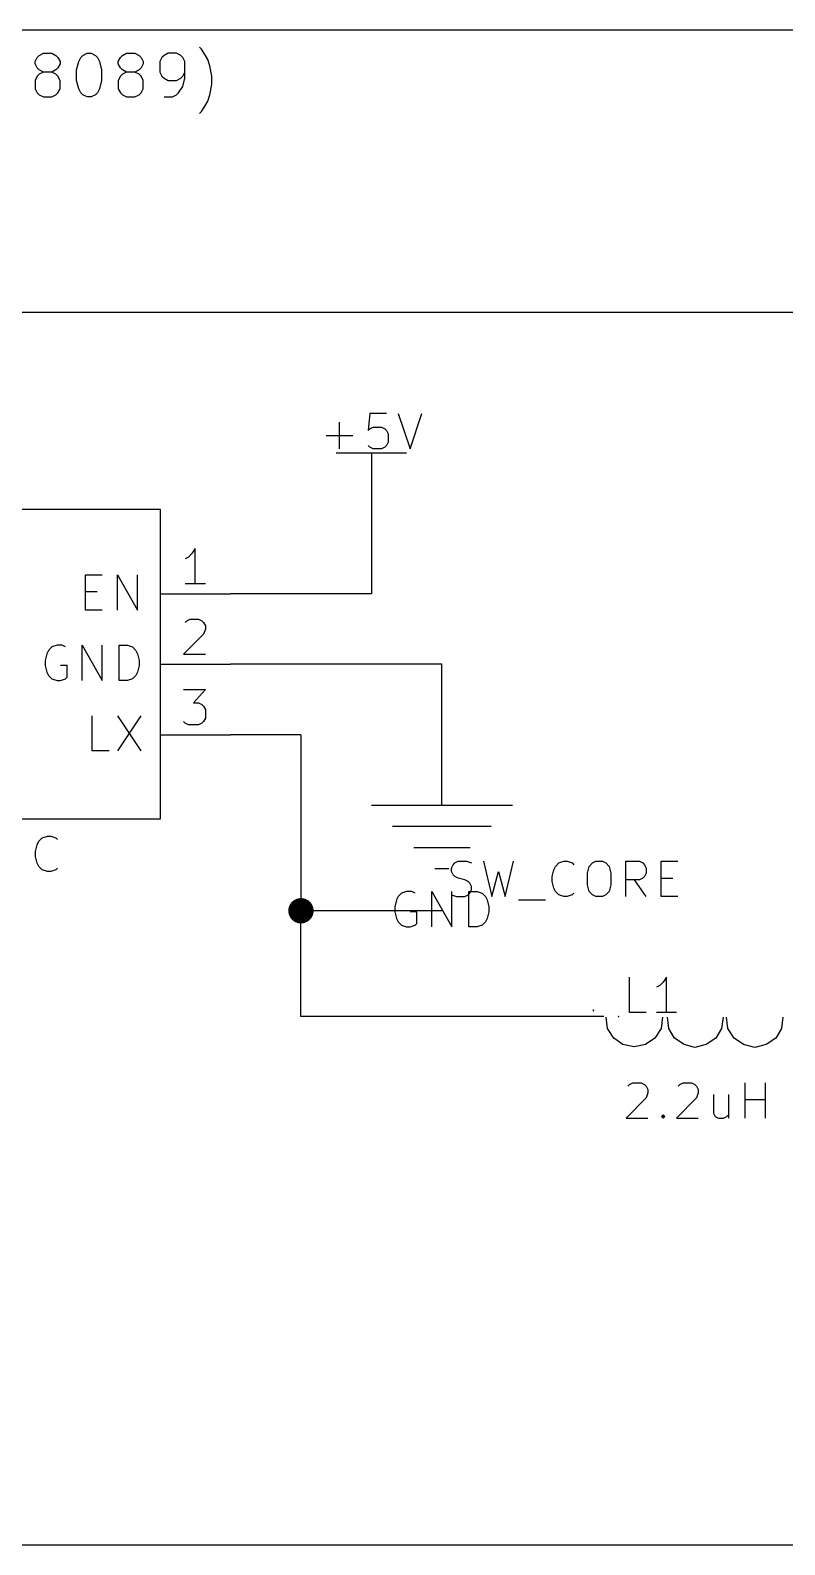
# Model space of a CAD drawing. Header units: millimetres. Extents: x 5 to 293, y -205 to -3.
# Drawn here: x 102 to 129.2, y -59.7 to -5.1 of the extents above; entities that cross this region are included whole.
import ezdxf

# ---------------------------------------------------------------- set-up
doc = ezdxf.new("R2010")
doc.units = ezdxf.units.MM
for name, color, linetype in [('GREENSIXTYFIVE', 129, 'CONTINUOUS'), ('LIGHTGREEN', 92, 'CONTINUOUS'), ('LIGHTMAGENTA', 212, 'CONTINUOUS'), ('LIGHTRED', 12, 'CONTINUOUS'), ('RED', 14, 'CONTINUOUS'), ('REDSIX', 19, 'CONTINUOUS')]:
    doc.layers.add(name, color=color, linetype=linetype)

msp = doc.modelspace()

# ---------------------------------------------------------------- linework, layer by layer
at = {"layer": 'GREENSIXTYFIVE', "linetype": 'CONTINUOUS'}
for p, q in [((114.2395, -18.9044), (114.1791, -19.5092)), ((114.8443, -18.9044), (114.2395, -18.9044)), ((115.2676, -18.9044), (115.6909, -20.1744)), ((115.6909, -20.1744), (116.1143, -18.9044)), ((113.1509, -20.1744), (113.1509, -19.2068)), ((114.1791, -19.5092), (114.2395, -19.4487)), ((114.2395, -19.4487), (114.3605, -19.3882)), ((114.3605, -19.3882), (114.6629, -19.3882)), ((114.6629, -19.3882), (114.7838, -19.4487)), ((114.7838, -19.4487), (114.8443, -19.5092)), ((114.8443, -19.5092), (114.9048, -19.6301)), ((114.9048, -19.6301), (114.9048, -19.9325)), ((112.6671, -19.6906), (113.6348, -19.6906)), ((114.2395, -20.114), (114.1791, -20.0535)), ((114.3605, -20.1744), (114.2395, -20.114)), ((114.6629, -20.1744), (114.3605, -20.1744)), ((114.7838, -20.114), (114.6629, -20.1744)), ((114.8443, -20.0535), (114.7838, -20.114)), ((114.9048, -19.9325), (114.8443, -20.0535)), ((103.9948, -25.9875), (103.9948, -24.7175)), ((103.9948, -24.7175), (104.5996, -24.7175)), ((103.9948, -25.9875), (103.9948, -24.7175)), ((103.9948, -24.7175), (104.5996, -24.7175)), ((105.1438, -25.9875), (105.1438, -24.7175)), ((105.1438, -24.7175), (105.8695, -25.9875)), ((105.1438, -25.9875), (105.1438, -24.7175)), ((105.1438, -24.7175), (105.8695, -25.9875)), ((105.8695, -25.9875), (105.8695, -24.7175)), ((105.8695, -25.9875), (105.8695, -24.7175)), ((103.9948, -25.3223), (104.4182, -25.3223)), ((103.9948, -25.3223), (104.4182, -25.3223)), ((104.5996, -25.9875), (103.9948, -25.9875)), ((104.5996, -25.9875), (103.9948, -25.9875)), ((102.9667, -27.2575), (102.7853, -27.318)), ((102.9667, -27.2575), (102.7853, -27.318)), ((103.1481, -27.2575), (102.9667, -27.2575)), ((103.1481, -27.2575), (102.9667, -27.2575)), ((103.2691, -27.318), (103.1481, -27.2575)), ((103.2691, -27.318), (103.1481, -27.2575)), ((103.8738, -28.5275), (103.8738, -27.2575)), ((103.8738, -27.2575), (104.5995, -28.5275)), ((103.8738, -28.5275), (103.8738, -27.2575)), ((103.8738, -27.2575), (104.5995, -28.5275)), ((104.5995, -28.5275), (104.5995, -27.2575)), ((104.5995, -28.5275), (104.5995, -27.2575)), ((105.2043, -28.5275), (105.2043, -27.2575)), ((105.2043, -27.2575), (105.5067, -27.2575)), ((105.2043, -28.5275), (105.2043, -27.2575)), ((105.2043, -27.2575), (105.5067, -27.2575)), ((105.5067, -27.2575), (105.6881, -27.318)), ((105.5067, -27.2575), (105.6881, -27.318)), ((102.6038, -27.5599), (102.5434, -27.8018)), ((102.6038, -27.5599), (102.5434, -27.8018)), ((102.5434, -27.8018), (102.5434, -27.9832)), ((102.5434, -27.8018), (102.5434, -27.9832)), ((102.6643, -27.439), (102.6038, -27.5599)), ((102.6643, -27.439), (102.6038, -27.5599)), ((102.7853, -27.318), (102.6643, -27.439)), ((102.7853, -27.318), (102.6643, -27.439)), ((105.6881, -27.318), (105.8091, -27.439)), ((105.6881, -27.318), (105.8091, -27.439)), ((105.8091, -27.439), (105.8696, -27.5599)), ((105.8091, -27.439), (105.8696, -27.5599)), ((105.8696, -27.5599), (105.93, -27.8018)), ((105.8696, -27.5599), (105.93, -27.8018)), ((105.93, -27.8018), (105.93, -27.9832)), ((105.93, -27.8018), (105.93, -27.9832)), ((102.5434, -27.9832), (102.6038, -28.2251)), ((102.5434, -27.9832), (102.6038, -28.2251)), ((102.6038, -28.2251), (102.6643, -28.3461)), ((102.6038, -28.2251), (102.6643, -28.3461)), ((102.6643, -28.3461), (102.7853, -28.4671)), ((102.6643, -28.3461), (102.7853, -28.4671)), ((103.3295, -27.9832), (103.0876, -27.9832)), ((103.3295, -27.9832), (103.0876, -27.9832)), ((103.3295, -28.4066), (103.3295, -27.9832)), ((103.3295, -28.4066), (103.3295, -27.9832)), ((105.8091, -28.3461), (105.6881, -28.4671)), ((105.8091, -28.3461), (105.6881, -28.4671)), ((105.8696, -28.2251), (105.8091, -28.3461)), ((105.8696, -28.2251), (105.8091, -28.3461)), ((105.93, -27.9832), (105.8696, -28.2251)), ((105.93, -27.9832), (105.8696, -28.2251)), ((102.7853, -28.4671), (102.9667, -28.5275)), ((102.7853, -28.4671), (102.9667, -28.5275)), ((102.9667, -28.5275), (103.0876, -28.5275)), ((102.9667, -28.5275), (103.0876, -28.5275)), ((103.0876, -28.5275), (103.2691, -28.4671)), ((103.0876, -28.5275), (103.2691, -28.4671)), ((103.2691, -28.4671), (103.3295, -28.4066)), ((103.2691, -28.4671), (103.3295, -28.4066)), ((105.5067, -28.5275), (105.2043, -28.5275)), ((105.5067, -28.5275), (105.2043, -28.5275)), ((105.6881, -28.4671), (105.5067, -28.5275)), ((105.6881, -28.4671), (105.5067, -28.5275)), ((104.2367, -31.0675), (104.2367, -29.7975)), ((104.2367, -31.0675), (104.2367, -29.7975)), ((105.1439, -29.7975), (105.9905, -31.0675)), ((105.9905, -29.7975), (105.1439, -31.0675)), ((105.1439, -29.7975), (105.9905, -31.0675)), ((105.9905, -29.7975), (105.1439, -31.0675)), ((104.8415, -31.0675), (104.2367, -31.0675)), ((104.8415, -31.0675), (104.2367, -31.0675)), ((102.2554, -34.4468), (102.3159, -34.3259)), ((102.2554, -34.4468), (102.3159, -34.3259)), ((102.3159, -34.3259), (102.4369, -34.2049)), ((102.3159, -34.3259), (102.4369, -34.2049)), ((102.4369, -34.2049), (102.6183, -34.1444)), ((102.4369, -34.2049), (102.6183, -34.1444)), ((102.6183, -34.1444), (102.7392, -34.1444)), ((102.6183, -34.1444), (102.7392, -34.1444)), ((102.7392, -34.1444), (102.9207, -34.2049)), ((102.7392, -34.1444), (102.9207, -34.2049)), ((102.9207, -34.2049), (102.9811, -34.2654)), ((102.9207, -34.2049), (102.9811, -34.2654)), ((102.195, -34.6887), (102.2554, -34.4468)), ((102.195, -34.6887), (102.2554, -34.4468)), ((102.195, -34.8701), (102.195, -34.6887)), ((102.195, -34.8701), (102.195, -34.6887)), ((102.2554, -35.112), (102.195, -34.8701)), ((102.2554, -35.112), (102.195, -34.8701)), ((102.3159, -35.233), (102.2554, -35.112)), ((102.3159, -35.233), (102.2554, -35.112)), ((102.4369, -35.354), (102.3159, -35.233)), ((102.4369, -35.354), (102.3159, -35.233)), ((102.6183, -35.4144), (102.4369, -35.354)), ((102.6183, -35.4144), (102.4369, -35.354)), ((102.7392, -35.4144), (102.6183, -35.4144)), ((102.7392, -35.4144), (102.6183, -35.4144)), ((102.9207, -35.354), (102.7392, -35.4144)), ((102.9207, -35.354), (102.7392, -35.4144)), ((102.9811, -35.2935), (102.9207, -35.354)), ((102.9811, -35.2935), (102.9207, -35.354)), ((115.2071, -36.4416), (115.1467, -36.6835)), ((115.2676, -36.3207), (115.2071, -36.4416)), ((115.3886, -36.1997), (115.2676, -36.3207)), ((115.57, -36.1392), (115.3886, -36.1997)), ((115.7514, -36.1392), (115.57, -36.1392)), ((115.8724, -36.1997), (115.7514, -36.1392)), ((116.4771, -37.4092), (116.4771, -36.1392)), ((116.4771, -36.1392), (117.2028, -37.4092)), ((117.2028, -37.4092), (117.2028, -36.1392)), ((117.8076, -37.4092), (117.8076, -36.1392)), ((117.8076, -36.1392), (118.11, -36.1392)), ((118.11, -36.1392), (118.2914, -36.1997)), ((118.2914, -36.1997), (118.4124, -36.3207)), ((118.4124, -36.3207), (118.4729, -36.4416)), ((118.4729, -36.4416), (118.5333, -36.6835)), ((115.1467, -36.6835), (115.1467, -36.8649)), ((115.1467, -36.8649), (115.2071, -37.1068)), ((115.2071, -37.1068), (115.2676, -37.2278)), ((115.9328, -36.8649), (115.6909, -36.8649)), ((115.9328, -37.2883), (115.9328, -36.8649)), ((118.4729, -37.1068), (118.4124, -37.2278)), ((118.5333, -36.8649), (118.4729, -37.1068)), ((118.5333, -36.6835), (118.5333, -36.8649)), ((115.2676, -37.2278), (115.3886, -37.3488)), ((115.3886, -37.3488), (115.57, -37.4092)), ((115.57, -37.4092), (115.6909, -37.4092)), ((115.6909, -37.4092), (115.8724, -37.3488)), ((115.8724, -37.3488), (115.9328, -37.2883)), ((118.11, -37.4092), (117.8076, -37.4092)), ((118.2914, -37.3488), (118.11, -37.4092)), ((118.4124, -37.2278), (118.2914, -37.3488)), ((123.6035, -40.4944), (123.6035, -39.2244)), ((124.934, -39.2244), (124.8131, -39.4059)), ((124.934, -40.4944), (124.934, -39.2244)), ((124.6921, -39.5268), (124.5712, -39.5873)), ((124.8131, -39.4059), (124.6921, -39.5268)), ((123.2081, -40.6372), (123.1936, -40.6518)), ((123.1936, -40.6518), (123.2093, -40.6518)), ((123.1948, -40.6288), (123.196, -40.6276)), ((123.196, -40.6276), (123.1984, -40.6264)), ((123.1984, -40.6264), (123.2045, -40.6264)), ((123.2045, -40.6264), (123.2069, -40.6276)), ((123.2069, -40.6276), (123.2081, -40.6288)), ((123.2081, -40.6288), (123.2093, -40.6312)), ((123.2093, -40.6336), (123.2081, -40.6372)), ((123.2093, -40.6312), (123.2093, -40.6336)), ((124.2083, -40.4944), (123.6035, -40.4944)), ((125.2969, -40.4944), (124.5712, -40.4944)), ((123.5431, -43.1554), (123.6035, -43.0949)), ((123.6035, -43.0949), (123.7245, -43.0344)), ((123.7245, -43.0344), (124.0269, -43.0344)), ((124.0269, -43.0344), (124.1478, -43.0949)), ((124.1478, -43.0949), (124.2083, -43.1554)), ((125.3574, -43.1554), (125.4178, -43.0949)), ((125.4178, -43.0949), (125.5388, -43.0344)), ((125.5388, -43.0344), (125.8412, -43.0344)), ((125.8412, -43.0344), (125.9621, -43.0949)), ((125.9621, -43.0949), (126.0226, -43.1554)), ((127.7763, -44.3044), (127.7763, -43.0344)), ((128.502, -44.3044), (128.502, -43.0344)), ((124.2083, -43.5787), (123.4826, -44.3044)), ((124.2083, -43.1554), (124.2688, -43.2763)), ((124.2688, -43.3973), (124.2083, -43.5787)), ((124.2688, -43.2763), (124.2688, -43.3973)), ((126.0226, -43.5787), (125.2969, -44.3044)), ((126.0226, -43.1554), (126.0831, -43.2763)), ((126.0831, -43.3973), (126.0226, -43.5787)), ((126.0831, -43.2763), (126.0831, -43.3973)), ((126.6273, -43.4578), (126.6273, -44.123)), ((127.1716, -43.4578), (127.1716, -44.3044)), ((127.7763, -43.6392), (128.502, -43.6392)), ((124.7526, -44.244), (124.813, -44.1835)), ((124.813, -44.1835), (124.8735, -44.244)), ((124.813, -44.1835), (124.813, -44.3044)), ((126.6273, -44.123), (126.6878, -44.244)), ((127.1111, -44.244), (127.1716, -44.1835)), ((123.4826, -44.3044), (124.2688, -44.3044)), ((124.813, -44.3044), (124.7526, -44.244)), ((124.8735, -44.244), (124.813, -44.3044)), ((125.2969, -44.3044), (126.0831, -44.3044)), ((126.6878, -44.244), (126.8088, -44.3044)), ((126.8088, -44.3044), (126.9902, -44.3044)), ((126.9902, -44.3044), (127.1111, -44.244))]:
    msp.add_line(p, q, dxfattribs=at)
at = {"layer": 'LIGHTGREEN', "linetype": 'CONTINUOUS'}
for p, q in [((86.36, -15.24), (137.16, -15.24)), ((114.3, -22.86), (114.3, -25.4)), ((114.3, -25.4), (109.22, -25.4)), ((116.84, -27.94), (109.22, -27.94)), ((116.84, -30.48), (116.84, -27.94)), ((111.76, -30.48), (109.22, -30.48)), ((111.76, -30.48), (111.76, -36.83)), ((111.76, -40.64), (111.76, -36.83)), ((116.84, -36.83), (111.76, -36.83)), ((121.92, -40.64), (111.76, -40.64))]:
    msp.add_line(p, q, dxfattribs=at)
at = {"layer": 'LIGHTGREEN', "const_width": 0.4572}
msp.add_lwpolyline([(111.5314, -36.83, 1), (111.9886, -36.83, 1)], format="xyb", close=True, dxfattribs=at)
at = {"layer": 'LIGHTMAGENTA', "linetype": 'CONTINUOUS'}
for p, q in [((180.848, -5.08), (69.85, -5.08)), ((102.2492, -6.0606), (102.3242, -5.9856)), ((102.3242, -5.9856), (102.4742, -5.9106)), ((102.4742, -5.9106), (102.7741, -5.9106)), ((102.7741, -5.9106), (102.9241, -5.9856)), ((102.9241, -5.9856), (102.9991, -6.0606)), ((103.824, -6.0606), (103.899, -5.9856)), ((103.899, -5.9856), (104.049, -5.9106)), ((104.049, -5.9106), (104.1989, -5.9106)), ((104.1989, -5.9106), (104.3489, -5.9856)), ((104.3489, -5.9856), (104.4239, -6.0606)), ((105.2488, -6.0606), (105.3238, -5.9856)), ((105.3238, -5.9856), (105.4738, -5.9106)), ((105.4738, -5.9106), (105.7737, -5.9106)), ((105.7737, -5.9106), (105.9237, -5.9856)), ((105.9237, -5.9856), (105.9987, -6.0606)), ((106.8236, -5.9856), (106.7486, -6.0606)), ((106.9736, -5.9106), (106.8236, -5.9856)), ((107.2735, -5.9106), (106.9736, -5.9106)), ((107.4235, -5.9856), (107.2735, -5.9106)), ((107.4985, -6.0606), (107.4235, -5.9856)), ((108.1734, -5.7607), (108.0984, -5.6857)), ((108.3234, -5.9856), (108.1734, -5.7607)), ((108.3984, -6.1356), (108.3234, -5.9856)), ((102.1742, -6.2106), (102.2492, -6.0606)), ((102.1742, -6.2856), (102.1742, -6.2106)), ((102.2492, -6.4356), (102.1742, -6.2856)), ((102.3242, -6.5106), (102.2492, -6.4356)), ((102.4742, -6.5856), (102.3242, -6.5106)), ((102.9241, -6.5106), (102.7741, -6.5856)), ((102.9991, -6.4356), (102.9241, -6.5106)), ((102.9991, -6.0606), (103.0741, -6.2106)), ((103.0741, -6.2856), (102.9991, -6.4356)), ((103.0741, -6.2106), (103.0741, -6.2856)), ((103.674, -6.5106), (103.749, -6.2106)), ((103.674, -6.8855), (103.674, -6.5106)), ((103.749, -6.2106), (103.824, -6.0606)), ((104.4239, -6.0606), (104.4989, -6.2106)), ((104.4989, -6.2106), (104.5739, -6.5106)), ((104.5739, -6.5106), (104.5739, -6.8855)), ((105.1738, -6.2106), (105.2488, -6.0606)), ((105.1738, -6.2856), (105.1738, -6.2106)), ((105.2488, -6.4356), (105.1738, -6.2856)), ((105.3238, -6.5106), (105.2488, -6.4356)), ((105.4738, -6.5856), (105.3238, -6.5106)), ((105.9237, -6.5106), (105.7737, -6.5856)), ((105.9987, -6.4356), (105.9237, -6.5106)), ((105.9987, -6.0606), (106.0737, -6.2106)), ((106.0737, -6.2856), (105.9987, -6.4356)), ((106.0737, -6.2106), (106.0737, -6.2856)), ((106.7486, -6.0606), (106.6736, -6.2106)), ((106.6736, -6.2106), (106.6736, -6.5856)), ((107.5735, -6.2106), (107.4985, -6.0606)), ((107.5735, -6.8105), (107.5735, -6.2106)), ((108.4734, -6.3606), (108.3984, -6.1356)), ((108.5484, -6.7355), (108.4734, -6.3606)), ((102.2492, -6.7355), (102.1742, -6.8855)), ((102.1742, -6.8855), (102.1742, -7.1855)), ((102.3242, -6.6605), (102.2492, -6.7355)), ((102.4742, -6.5856), (102.3242, -6.6605)), ((102.7741, -6.5856), (102.4742, -6.5856)), ((102.9241, -6.6605), (102.7741, -6.5856)), ((102.9991, -6.7355), (102.9241, -6.6605)), ((103.0741, -6.8855), (102.9991, -6.7355)), ((103.0741, -7.1855), (103.0741, -6.8855)), ((103.749, -7.1855), (103.674, -6.8855)), ((104.5739, -6.8855), (104.4989, -7.1855)), ((105.2488, -6.7355), (105.1738, -6.8855)), ((105.1738, -6.8855), (105.1738, -7.1855)), ((105.3238, -6.6605), (105.2488, -6.7355)), ((105.4738, -6.5856), (105.3238, -6.6605)), ((105.7737, -6.5856), (105.4738, -6.5856)), ((105.9237, -6.6605), (105.7737, -6.5856)), ((105.9987, -6.7355), (105.9237, -6.6605)), ((106.0737, -6.8855), (105.9987, -6.7355)), ((106.0737, -7.1855), (106.0737, -6.8855)), ((106.6736, -6.5856), (106.7486, -6.7355)), ((106.7486, -6.7355), (106.8236, -6.8105)), ((106.8236, -6.8105), (106.9736, -6.8855)), ((106.9736, -6.8855), (107.2735, -6.8855)), ((107.2735, -6.8855), (107.4235, -6.8105)), ((107.4235, -6.8105), (107.4985, -6.7355)), ((107.4985, -6.7355), (107.5735, -6.5856)), ((107.4985, -7.1105), (107.5735, -6.8105)), ((108.4734, -7.4105), (108.5484, -7.0355)), ((108.5484, -7.0355), (108.5484, -6.7355)), ((102.1742, -7.1855), (102.2492, -7.3355)), ((102.2492, -7.3355), (102.3242, -7.4105)), ((102.3242, -7.4105), (102.4742, -7.4854)), ((102.4742, -7.4854), (102.7741, -7.4854)), ((102.7741, -7.4854), (102.9241, -7.4105)), ((102.9241, -7.4105), (102.9991, -7.3355)), ((102.9991, -7.3355), (103.0741, -7.1855)), ((103.824, -7.3355), (103.749, -7.1855)), ((103.899, -7.4105), (103.824, -7.3355)), ((104.049, -7.4854), (103.899, -7.4105)), ((104.1989, -7.4854), (104.049, -7.4854)), ((104.3489, -7.4105), (104.1989, -7.4854)), ((104.4239, -7.3355), (104.3489, -7.4105)), ((104.4989, -7.1855), (104.4239, -7.3355)), ((105.1738, -7.1855), (105.2488, -7.3355)), ((105.2488, -7.3355), (105.3238, -7.4105)), ((105.3238, -7.4105), (105.4738, -7.4854)), ((105.4738, -7.4854), (105.7737, -7.4854)), ((105.7737, -7.4854), (105.9237, -7.4105)), ((105.9237, -7.4105), (105.9987, -7.3355)), ((105.9987, -7.3355), (106.0737, -7.1855)), ((106.8236, -7.4854), (107.1236, -7.4854)), ((107.1236, -7.4854), (107.2735, -7.4105)), ((107.2735, -7.4105), (107.3485, -7.3355)), ((107.3485, -7.3355), (107.4985, -7.1105)), ((108.3234, -7.7854), (108.3984, -7.6354)), ((108.3984, -7.6354), (108.4734, -7.4105)), ((108.0984, -8.0854), (108.1734, -8.0104)), ((108.1734, -8.0104), (108.3234, -7.7854)), ((69.85, -59.69), (180.848, -59.69))]:
    msp.add_line(p, q, dxfattribs=at)
at = {"layer": 'LIGHTRED', "linetype": 'CONTINUOUS'}
for p, q in [((107.8291, -23.9528), (107.7081, -24.0737)), ((107.8291, -23.9528), (107.7081, -24.0737)), ((107.95, -23.7713), (107.8291, -23.9528)), ((107.95, -23.7713), (107.8291, -23.9528)), ((107.95, -25.0413), (107.95, -23.7713)), ((107.95, -25.0413), (107.95, -23.7713)), ((107.7081, -24.0737), (107.5872, -24.1342)), ((107.7081, -24.0737), (107.5872, -24.1342)), ((108.3129, -25.0413), (107.5872, -25.0413)), ((108.3129, -25.0413), (107.5872, -25.0413)), ((107.5872, -26.4323), (107.6476, -26.3718)), ((107.5872, -26.4323), (107.6476, -26.3718)), ((107.6476, -26.3718), (107.7686, -26.3113)), ((107.6476, -26.3718), (107.7686, -26.3113)), ((107.7686, -26.3113), (108.071, -26.3113)), ((107.7686, -26.3113), (108.071, -26.3113)), ((108.071, -26.3113), (108.1919, -26.3718)), ((108.071, -26.3113), (108.1919, -26.3718)), ((108.1919, -26.3718), (108.2524, -26.4323)), ((108.1919, -26.3718), (108.2524, -26.4323)), ((108.2524, -26.4323), (108.3129, -26.5532)), ((108.2524, -26.4323), (108.3129, -26.5532)), ((108.3129, -26.6742), (108.2524, -26.8556)), ((108.3129, -26.6742), (108.2524, -26.8556)), ((108.3129, -26.5532), (108.3129, -26.6742)), ((108.3129, -26.5532), (108.3129, -26.6742)), ((108.2524, -26.8556), (107.5267, -27.5813)), ((108.2524, -26.8556), (107.5267, -27.5813)), ((107.5267, -27.5813), (108.3129, -27.5813)), ((107.5267, -27.5813), (108.3129, -27.5813)), ((107.5267, -28.8513), (108.3129, -28.8513)), ((107.5267, -28.8513), (108.3129, -28.8513)), ((108.3129, -28.8513), (107.8895, -29.3351)), ((108.3129, -28.8513), (107.8895, -29.3351)), ((107.8895, -29.3351), (108.071, -29.3351)), ((107.8895, -29.3351), (108.071, -29.3351)), ((108.071, -29.3351), (108.1919, -29.3956)), ((108.071, -29.3351), (108.1919, -29.3956)), ((108.1919, -29.3956), (108.2524, -29.4561)), ((108.1919, -29.3956), (108.2524, -29.4561)), ((108.2524, -29.4561), (108.3129, -29.577)), ((108.2524, -29.4561), (108.3129, -29.577)), ((107.5872, -30.0609), (107.5267, -30.0004)), ((107.5872, -30.0609), (107.5267, -30.0004)), ((108.2524, -30.0004), (108.1919, -30.0609)), ((108.2524, -30.0004), (108.1919, -30.0609)), ((108.3129, -29.8794), (108.2524, -30.0004)), ((108.3129, -29.8794), (108.2524, -30.0004)), ((108.3129, -29.577), (108.3129, -29.8794)), ((108.3129, -29.577), (108.3129, -29.8794)), ((107.7081, -30.1213), (107.5872, -30.0609)), ((107.7081, -30.1213), (107.5872, -30.0609)), ((108.071, -30.1213), (107.7081, -30.1213)), ((108.071, -30.1213), (107.7081, -30.1213)), ((108.1919, -30.0609), (108.071, -30.1213)), ((108.1919, -30.0609), (108.071, -30.1213)), ((122.2937, -40.4107), (122.2949, -40.4095)), ((122.2949, -40.4095), (122.2973, -40.4083)), ((122.2973, -40.4083), (122.3034, -40.4083)), ((122.3034, -40.4083), (122.3058, -40.4095)), ((122.3058, -40.4095), (122.307, -40.4107)), ((122.307, -40.4107), (122.3082, -40.4131)), ((122.307, -40.4191), (122.2925, -40.4337)), ((122.2925, -40.4337), (122.3082, -40.4337)), ((122.3082, -40.4155), (122.307, -40.4191)), ((122.3082, -40.4131), (122.3082, -40.4155))]:
    msp.add_line(p, q, dxfattribs=at)
at = {"layer": 'RED', "linetype": 'CONTINUOUS'}
for p, q in [((113.03, -20.32), (115.57, -20.32)), ((114.3, -20.32), (114.3, -21.59)), ((114.3, -21.59), (114.3, -22.86)), ((91.44, -22.352), (106.68, -22.352)), ((106.68, -22.352), (106.68, -33.528)), ((106.68, -25.4), (109.22, -25.4)), ((106.68, -25.4), (109.22, -25.4)), ((106.68, -27.94), (109.22, -27.94)), ((106.68, -27.94), (109.22, -27.94)), ((106.68, -30.48), (109.22, -30.48)), ((106.68, -30.48), (109.22, -30.48)), ((116.84, -33.02), (116.84, -30.48)), ((114.3, -33.02), (119.38, -33.02)), ((106.68, -33.528), (91.44, -33.528)), ((115.062, -33.782), (118.618, -33.782)), ((115.824, -34.544), (117.856, -34.544)), ((116.586, -35.306), (117.094, -35.306)), ((122.682, -40.64), (121.92, -40.64)), ((122.809, -41.0718), (122.7582, -40.6654)), ((124.7902, -40.6654), (124.7394, -41.0718)), ((125.0188, -41.0718), (124.968, -40.6654)), ((126.9746, -40.6654), (126.9238, -41.0718)), ((127.1524, -41.0718), (127.1016, -40.6654)), ((129.1336, -40.6654), (129.0828, -41.0718)), ((123.0376, -41.4274), (122.809, -41.0718)), ((123.3678, -41.656), (123.0376, -41.4274)), ((124.5108, -41.4274), (124.1806, -41.656)), ((124.7394, -41.0718), (124.5108, -41.4274)), ((125.222, -41.4274), (125.0188, -41.0718)), ((125.5776, -41.656), (125.222, -41.4274)), ((126.7206, -41.4274), (126.365, -41.656)), ((126.9238, -41.0718), (126.7206, -41.4274)), ((127.381, -41.4274), (127.1524, -41.0718)), ((127.7112, -41.656), (127.381, -41.4274)), ((128.8796, -41.4274), (128.524, -41.656)), ((129.0828, -41.0718), (128.8796, -41.4274)), ((123.7742, -41.7322), (123.3678, -41.656)), ((124.1806, -41.656), (123.7742, -41.7322)), ((125.9586, -41.7576), (125.5776, -41.656)), ((126.365, -41.656), (125.9586, -41.7576)), ((128.1176, -41.7576), (127.7112, -41.656)), ((128.524, -41.656), (128.1176, -41.7576))]:
    msp.add_line(p, q, dxfattribs=at)
at = {"layer": 'REDSIX', "linetype": 'CONTINUOUS'}
for p, q in [((117.1863, -35.2888), (117.2467, -35.1679)), ((117.1863, -35.4098), (117.1863, -35.2888)), ((117.2467, -35.5307), (117.1863, -35.4098)), ((117.2467, -35.1679), (117.3072, -35.1074)), ((117.3072, -35.1074), (117.4282, -35.0469)), ((117.4282, -35.0469), (117.7305, -35.0469)), ((117.7305, -35.0469), (117.912, -35.1074)), ((118.3353, -35.0469), (118.6377, -36.3169)), ((118.6377, -36.3169), (118.8796, -35.4098)), ((118.8796, -35.4098), (119.1215, -36.3169)), ((119.1215, -36.3169), (119.4239, -35.0469)), ((120.8148, -35.5912), (120.8752, -35.3493)), ((120.8752, -35.3493), (120.9357, -35.2284)), ((120.9357, -35.2284), (121.0567, -35.1074)), ((121.0567, -35.1074), (121.2381, -35.0469)), ((121.2381, -35.0469), (121.359, -35.0469)), ((121.359, -35.0469), (121.5405, -35.1074)), ((121.5405, -35.1074), (121.6009, -35.1679)), ((122.0848, -35.4703), (122.1452, -35.2284)), ((122.0848, -35.8936), (122.0848, -35.4703)), ((122.1452, -35.2284), (122.2662, -35.1074)), ((122.2662, -35.1074), (122.3871, -35.0469)), ((122.3871, -35.0469), (122.629, -35.0469)), ((122.629, -35.0469), (122.75, -35.1074)), ((122.75, -35.1074), (122.8709, -35.2284)), ((122.8709, -35.2284), (122.9314, -35.4703)), ((122.9314, -35.4703), (122.9314, -35.8936)), ((123.4757, -36.3169), (123.4757, -35.0469)), ((123.4757, -35.0469), (123.9595, -35.0469)), ((123.9595, -35.0469), (124.0805, -35.1074)), ((124.0805, -35.1074), (124.141, -35.1679)), ((124.141, -35.1679), (124.2014, -35.2888)), ((124.2014, -35.4703), (124.141, -35.5912)), ((124.2014, -35.2888), (124.2014, -35.4703)), ((124.7457, -36.3169), (124.7457, -35.0469)), ((124.7457, -35.0469), (125.3505, -35.0469)), ((117.3072, -35.5912), (117.2467, -35.5307)), ((117.4282, -35.6517), (117.3072, -35.5912)), ((117.6701, -35.7122), (117.4282, -35.6517)), ((117.791, -35.7726), (117.6701, -35.7122)), ((117.8515, -35.8331), (117.791, -35.7726)), ((117.912, -35.9541), (117.8515, -35.8331)), ((117.912, -36.075), (117.912, -35.9541)), ((120.8148, -35.7726), (120.8148, -35.5912)), ((120.8752, -36.0145), (120.8148, -35.7726)), ((120.9357, -36.1355), (120.8752, -36.0145)), ((122.1452, -36.1355), (122.0848, -35.8936)), ((122.9314, -35.8936), (122.8709, -36.1355)), ((123.9595, -35.7122), (123.4757, -35.7122)), ((124.2014, -36.3169), (123.7781, -35.7122)), ((124.0805, -35.6517), (123.9595, -35.7122)), ((124.141, -35.5912), (124.0805, -35.6517)), ((124.7457, -35.6517), (125.1691, -35.6517)), ((117.1863, -36.2565), (117.3677, -36.3169)), ((117.3677, -36.3169), (117.6701, -36.3169)), ((117.6701, -36.3169), (117.791, -36.2565)), ((117.791, -36.2565), (117.8515, -36.196)), ((117.8515, -36.196), (117.912, -36.075)), ((119.6053, -36.4379), (120.5729, -36.4379)), ((121.0567, -36.2565), (120.9357, -36.1355)), ((121.2381, -36.3169), (121.0567, -36.2565)), ((121.359, -36.3169), (121.2381, -36.3169)), ((121.5405, -36.2565), (121.359, -36.3169)), ((121.6009, -36.196), (121.5405, -36.2565)), ((122.2662, -36.2565), (122.1452, -36.1355)), ((122.3871, -36.3169), (122.2662, -36.2565)), ((122.629, -36.3169), (122.3871, -36.3169)), ((122.75, -36.2565), (122.629, -36.3169)), ((122.8709, -36.1355), (122.75, -36.2565)), ((125.3505, -36.3169), (124.7457, -36.3169))]:
    msp.add_line(p, q, dxfattribs=at)

doc.saveas('drawing.dxf')
